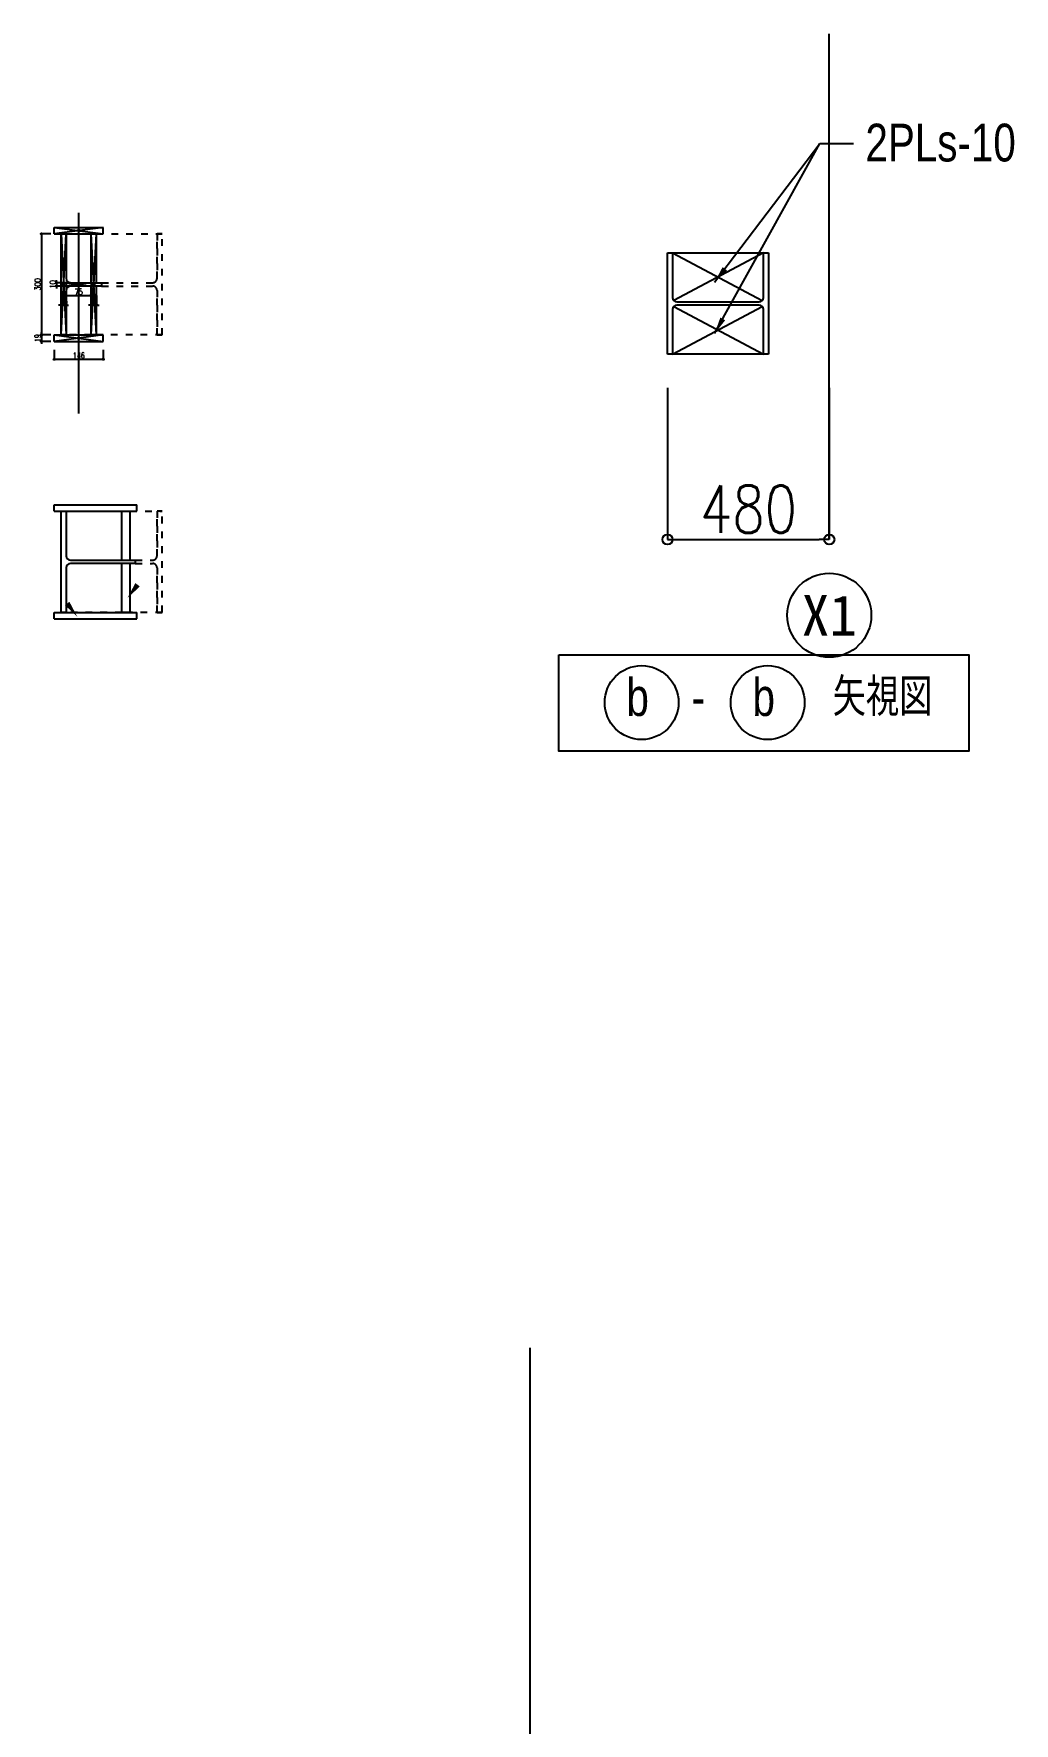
# Model space of a CAD drawing. Header units: millimetres. Extents: x -8795 to 3133, y 22665 to 35497.
# Drawn here: x -3095 to -185, y 30487 to 35497 of the extents above; entities that cross this region are included whole.
import ezdxf
from ezdxf.enums import TextEntityAlignment as Align

# ---------------------------------------------------------------- set-up
doc = ezdxf.new("R2010")
doc.units = ezdxf.units.MM
doc.header["$LTSCALE"] = 200
doc.linetypes.add('CENTER2', pattern=[2.3, 2, -0.1, 0.1, -0.1])
doc.linetypes.add('TEN2', pattern=[0.22, 0.1, -0.12])
for name, color, linetype in [('DIM', 7, 'Continuous'), ('HASIRA2', 6, 'TEN2'), ('SUNPO', 144, 'Continuous'), ('TOURI', 2, 'CENTER2')]:
    doc.layers.add(name, color=color, linetype=linetype)
doc.layers.add('SITA', color=1, linetype='Continuous', plot=False)
doc.styles.add('KANJIY', font='extslim2.shx', dxfattribs={"width": 0.8, "bigfont": 'extfont2.shx'})
doc.styles.get("Standard").update_dxf_attribs({"font": 'arial.ttf'})
doc.styles.add('YSTYLE', font='SIMPLEX', dxfattribs={"width": 0.8})
doc.styles.add('ＭＳ ゴシック', font='', dxfattribs={"bigfont": 'ＭＳ ゴシック'})
doc.styles.get('ＭＳ ゴシック').set_extended_font_data('ＭＳ ゴシック')
doc.dimstyles.get("Standard").update_dxf_attribs({"dimtxt": 0.18, "dimasz": 0.18, "dimexe": 0.18, "dimexo": 0.0625, "dimgap": 0.09, "dimtad": 0, "dimtih": 1, "dimtoh": 1, "dimdec": 4, "dimzin": 0, "dimdsep": 46, "dimtxsty": 'Standard', "dimcen": 0.09, "dimadec": 0, "dimazin": 0, "dimtfac": 1, "dimtdec": 4, "dimtofl": 0, "dimtmove": 0, "dimatfit": 3, "dimfxl": 1, "dimtolj": 1, "dimtzin": 0, "dimarcsym": 0})

# ---------------------------------------------------------------- blocks, each defined once
blk = doc.blocks.new('DOT', base_point=(67.93, 38.86))
blk.add_line((67.93, 38.86), (66.93, 38.86))
blk.add_circle((67.93, 38.86), 0.5)
blk = doc.blocks.new('*D12')
at = {"layer": 'Defpoints', "color": 0, "transparency": 16777216}
for p in [(-1214.1, 34447.3), (-734.1, 34447.3), (-734.1, 33997.3)]:
    blk.add_point(p, dxfattribs=at)
at = {"layer": 'SITA', "color": 0, "lineweight": -2, "transparency": 16777216}
for p, q in [((-1214.1, 34447.3), (-1214.1, 33997.3)), ((-734.1, 34447.3), (-734.1, 33997.3)), ((-1184.1, 33997.3), (-764.1, 33997.3))]:
    blk.add_line(p, q, dxfattribs=at)
at = {"layer": 'SITA', "color": 0, "lineweight": -2, "transparency": 16777216, "xscale": 30, "yscale": 30, "zscale": 30, "rotation": 180}
blk.add_blockref('DOT', (-1214.1, 33997.3), dxfattribs=at)
at = {"layer": 'SITA', "color": 0, "lineweight": -2, "transparency": 16777216, "xscale": 30, "yscale": 30, "zscale": 30}
blk.add_blockref('DOT', (-734.1, 33997.3), dxfattribs=at)
at = {"layer": 'SITA', "color": 0, "transparency": 16777216, "insert": (-974.1, 34087.3), "char_height": 140, "attachment_point": 5, "style": 'YSTYLE'}
blk.add_mtext('\\A1;480', dxfattribs=at)
blk = doc.blocks.new('_Dot')
at = {"color": 0, "lineweight": -2}
blk.add_line((-0.5, 0), (-1, 0), dxfattribs=at)
at = {"color": 0, "const_width": 0.5}
blk.add_lwpolyline([(-0.25, 0, 1), (0.25, 0, 1)], format="xyb", close=True, dxfattribs=at)
blk = doc.blocks.new('*D24')
at = {"layer": 'Defpoints', "color": 0, "transparency": 16777216}
for p in [(-3034.1, 34560), (-2888.6, 34560), (-2888.6, 34531.9)]:
    blk.add_point(p, dxfattribs=at)
at = {"layer": 'DIM', "color": 0, "lineweight": -2, "transparency": 16777216}
for p, q in [((-3034.1, 34560), (-3034.1, 34531.9)), ((-3030.3, 34531.9), (-2892.3, 34531.9)), ((-2888.6, 34560), (-2888.6, 34531.9))]:
    blk.add_line(p, q, dxfattribs=at)
at = {"layer": 'DIM', "color": 0, "lineweight": -2, "transparency": 16777216, "xscale": 3.75, "yscale": 3.75, "zscale": 3.75, "rotation": 180}
blk.add_blockref('DOT', (-3034.1, 34531.9), dxfattribs=at)
at = {"layer": 'DIM', "color": 0, "lineweight": -2, "transparency": 16777216, "xscale": 3.75, "yscale": 3.75, "zscale": 3.75}
blk.add_blockref('DOT', (-2888.6, 34531.9), dxfattribs=at)
at = {"layer": 'DIM', "color": 0, "transparency": 16777216, "insert": (-2961.3, 34543.2), "char_height": 17.5, "attachment_point": 5, "style": 'YSTYLE'}
blk.add_mtext('\\A1;146', dxfattribs=at)
blk = doc.blocks.new('*D25')
at = {"layer": 'Defpoints', "color": 0, "transparency": 16777216}
for p in [(-3072.2, 34585), (-3044.1, 34604), (-3044.1, 34585)]:
    blk.add_point(p, dxfattribs=at)
at = {"layer": 'DIM', "color": 0, "lineweight": -2, "transparency": 16777216}
for p, q in [((-3072.2, 34607.8), (-3072.2, 34611.5)), ((-3044.1, 34604), (-3072.2, 34604)), ((-3072.2, 34604), (-3072.2, 34585)), ((-3044.1, 34585), (-3072.2, 34585)), ((-3072.2, 34581.3), (-3072.2, 34577.5))]:
    blk.add_line(p, q, dxfattribs=at)
at = {"layer": 'DIM', "color": 0, "lineweight": -2, "transparency": 16777216, "xscale": 3.75, "yscale": 3.75, "zscale": 3.75}
for p, rotation in [((-3072.2, 34604), 270), ((-3072.2, 34585), 90)]:
    blk.add_blockref('DOT', p, dxfattribs=dict(at, rotation=rotation))
at = {"layer": 'DIM', "color": 0, "transparency": 16777216, "insert": (-3083.5, 34594.5), "char_height": 17.5, "attachment_point": 5, "rotation": 90, "style": 'YSTYLE'}
blk.add_mtext('\\A1;19', dxfattribs=at)
blk = doc.blocks.new('*D26')
at = {"layer": 'Defpoints', "color": 0, "transparency": 16777216}
for p in [(-3044.1, 34904), (-3072.2, 34604), (-3044.1, 34604)]:
    blk.add_point(p, dxfattribs=at)
at = {"layer": 'DIM', "color": 0, "lineweight": -2, "transparency": 16777216}
for p, q in [((-3044.1, 34904), (-3072.2, 34904)), ((-3072.2, 34900.3), (-3072.2, 34607.8)), ((-3044.1, 34604), (-3072.2, 34604))]:
    blk.add_line(p, q, dxfattribs=at)
at = {"layer": 'DIM', "color": 0, "lineweight": -2, "transparency": 16777216, "xscale": 3.75, "yscale": 3.75, "zscale": 3.75}
for p, rotation in [((-3072.2, 34904), 90), ((-3072.2, 34604), 270)]:
    blk.add_blockref('DOT', p, dxfattribs=dict(at, rotation=rotation))
at = {"layer": 'DIM', "color": 0, "transparency": 16777216, "insert": (-3083.5, 34754), "char_height": 17.5, "attachment_point": 5, "rotation": 90, "style": 'YSTYLE'}
blk.add_mtext('\\A1;300', dxfattribs=at)
blk = doc.blocks.new('*D27')
at = {"layer": 'Defpoints', "color": 0, "transparency": 16777216}
for p in [(-2999.1, 34749), (-2924.6, 34749), (-2924.6, 34720.9)]:
    blk.add_point(p, dxfattribs=at)
at = {"layer": 'DIM', "color": 0, "lineweight": -2, "transparency": 16777216}
for p, q in [((-2999.1, 34749), (-2999.1, 34720.9)), ((-2924.6, 34749), (-2924.6, 34720.9)), ((-2995.3, 34720.9), (-2928.3, 34720.9))]:
    blk.add_line(p, q, dxfattribs=at)
at = {"layer": 'DIM', "color": 0, "lineweight": -2, "transparency": 16777216, "xscale": 3.75, "yscale": 3.75, "zscale": 3.75, "rotation": 180}
blk.add_blockref('DOT', (-2999.1, 34720.9), dxfattribs=at)
at = {"layer": 'DIM', "color": 0, "lineweight": -2, "transparency": 16777216, "xscale": 3.75, "yscale": 3.75, "zscale": 3.75}
blk.add_blockref('DOT', (-2924.6, 34720.9), dxfattribs=at)
at = {"layer": 'DIM', "color": 0, "transparency": 16777216, "insert": (-2961.8, 34732.2), "char_height": 17.5, "attachment_point": 5, "style": 'YSTYLE'}
blk.add_mtext('\\A1;75', dxfattribs=at)
blk = doc.blocks.new('*D21')
at = {"layer": 'Defpoints', "color": 0, "transparency": 16777216}
for p in [(-3014.1, 34720.9), (-2999.1, 34720.9), (-2999.1, 34692.8)]:
    blk.add_point(p, dxfattribs=at)
at = {"layer": 'DIM', "color": 0, "lineweight": -2, "transparency": 16777216}
for p, q in [((-3017.8, 34692.8), (-3021.6, 34692.8)), ((-3014.1, 34720.9), (-3014.1, 34692.8)), ((-3014.1, 34692.8), (-2999.1, 34692.8)), ((-2999.1, 34720.9), (-2999.1, 34692.8)), ((-2995.3, 34692.8), (-2991.6, 34692.8))]:
    blk.add_line(p, q, dxfattribs=at)
at = {"layer": 'DIM', "color": 0, "lineweight": -2, "transparency": 16777216, "xscale": 3.75, "yscale": 3.75, "zscale": 3.75}
blk.add_blockref('DOT', (-3014.1, 34692.8), dxfattribs=at)
at = {"layer": 'DIM', "color": 0, "lineweight": -2, "transparency": 16777216, "xscale": 3.75, "yscale": 3.75, "zscale": 3.75, "rotation": 180}
blk.add_blockref('DOT', (-2999.1, 34692.8), dxfattribs=at)
at = {"layer": 'DIM', "color": 0, "transparency": 16777216, "insert": (-3006.6, 34704), "char_height": 17.5, "attachment_point": 5, "style": 'YSTYLE'}
blk.add_mtext('\\A1;15', dxfattribs=at)
blk = doc.blocks.new('*D22')
at = {"layer": 'Defpoints', "color": 0, "transparency": 16777216}
for p in [(-2924.6, 34720.9), (-2908.6, 34720.9), (-2908.6, 34692.8)]:
    blk.add_point(p, dxfattribs=at)
at = {"layer": 'DIM', "color": 0, "lineweight": -2, "transparency": 16777216}
for p, q in [((-2928.3, 34692.8), (-2932.1, 34692.8)), ((-2924.6, 34720.9), (-2924.6, 34692.8)), ((-2924.6, 34692.8), (-2908.6, 34692.8)), ((-2908.6, 34720.9), (-2908.6, 34692.8)), ((-2904.8, 34692.8), (-2901.1, 34692.8))]:
    blk.add_line(p, q, dxfattribs=at)
at = {"layer": 'DIM', "color": 0, "lineweight": -2, "transparency": 16777216, "xscale": 3.75, "yscale": 3.75, "zscale": 3.75}
blk.add_blockref('DOT', (-2924.6, 34692.8), dxfattribs=at)
at = {"layer": 'DIM', "color": 0, "lineweight": -2, "transparency": 16777216, "xscale": 3.75, "yscale": 3.75, "zscale": 3.75, "rotation": 180}
blk.add_blockref('DOT', (-2908.6, 34692.8), dxfattribs=at)
at = {"layer": 'DIM', "color": 0, "transparency": 16777216, "insert": (-2916.6, 34704), "char_height": 17.5, "attachment_point": 5, "style": 'YSTYLE'}
blk.add_mtext('\\A1;16', dxfattribs=at)
blk = doc.blocks.new('*D23')
at = {"layer": 'Defpoints', "color": 0, "transparency": 16777216}
for p in [(-3027.2, 34749), (-2999.1, 34759), (-2999.1, 34749)]:
    blk.add_point(p, dxfattribs=at)
at = {"layer": 'DIM', "color": 0, "lineweight": -2, "transparency": 16777216}
for p, q in [((-3027.2, 34762.8), (-3027.2, 34766.5)), ((-2999.1, 34759), (-3027.2, 34759)), ((-3027.2, 34759), (-3027.2, 34749)), ((-2999.1, 34749), (-3027.2, 34749)), ((-3027.2, 34745.3), (-3027.2, 34741.5))]:
    blk.add_line(p, q, dxfattribs=at)
at = {"layer": 'DIM', "color": 0, "lineweight": -2, "transparency": 16777216, "xscale": 3.75, "yscale": 3.75, "zscale": 3.75}
for p, rotation in [((-3027.2, 34759), 270), ((-3027.2, 34749), 90)]:
    blk.add_blockref('DOT', p, dxfattribs=dict(at, rotation=rotation))
at = {"layer": 'DIM', "color": 0, "transparency": 16777216, "insert": (-3038.5, 34754), "char_height": 17.5, "attachment_point": 5, "rotation": 90, "style": 'YSTYLE'}
blk.add_mtext('\\A1;10', dxfattribs=at)

msp = doc.modelspace()

# ---------------------------------------------------------------- linework, layer by layer
for p, q in [((-2961.3, 34370.8), (-2961.3, 34966.2)), ((-3034.1, 34923), (-2888.6, 34904)), ((-2888.6, 34923), (-3034.1, 34904)), ((-3014.1, 34904), (-2999.1, 34604)), ((-3014.1, 34604), (-2999.1, 34904)), ((-2924.6, 34904), (-2908.6, 34904)), ((-2908.6, 34604), (-2924.6, 34904)), ((-2924.6, 34604), (-2908.6, 34904)), ((-2986.1, 34759), (-2999.1, 34759)), ((-2999.1, 34759), (-2999.1, 34749)), ((-2924.6, 34759), (-2999.1, 34749)), ((-2999.1, 34759), (-2924.6, 34749)), ((-2986.1, 34749), (-2999.1, 34749)), ((-2924.6, 34759), (-2924.6, 34749)), ((-3034.1, 34604), (-2888.6, 34585)), ((-2888.6, 34604), (-3034.1, 34585)), ((-2908.6, 34604), (-2924.6, 34604)), ((-2833.6, 34081.2), (-2808.6, 34081.2)), ((-2808.6, 33781.2), (-2833.6, 33781.2))]:
    msp.add_line(p, q)
at = {"color": 0}
for p, q in [((-3034.1, 34904), (-3034.1, 34923)), ((-3034.1, 34923), (-2888.6, 34923)), ((-3034.1, 34904), (-2888.6, 34904)), ((-3014.1, 34904), (-2999.1, 34904)), ((-3014.1, 34604), (-3014.1, 34904)), ((-2999.1, 34904), (-2999.1, 34772)), ((-2924.6, 34759), (-2924.6, 34904)), ((-2908.6, 34759), (-2908.6, 34904)), ((-2888.6, 34904), (-2888.6, 34923)), ((-2999.1, 34736), (-2999.1, 34604)), ((-2986.1, 34759), (-2893.6, 34759)), ((-2893.6, 34749), (-2986.1, 34749)), ((-2924.6, 34604), (-2924.6, 34749)), ((-2908.6, 34604), (-2908.6, 34749)), ((-2893.6, 34759), (-2893.6, 34749)), ((-3034.1, 34585), (-3034.1, 34604)), ((-3034.1, 34604), (-2888.6, 34604)), ((-3034.1, 34585), (-2888.6, 34585)), ((-2999.1, 34604), (-3014.1, 34604)), ((-2888.6, 34585), (-2888.6, 34604)), ((-3034.1, 34100.2), (-2788.6, 34100.2)), ((-3034.1, 34081.2), (-3034.1, 34100.2)), ((-3034.1, 34081.2), (-2788.6, 34081.2)), ((-3014.1, 34081.2), (-2999.1, 34081.2)), ((-3014.1, 33781.2), (-3014.1, 34081.2)), ((-2999.1, 34081.2), (-2999.1, 33949.2)), ((-2833.6, 33936.2), (-2833.6, 34081.2)), ((-2808.6, 33936.2), (-2808.6, 34081.2)), ((-2788.6, 34081.2), (-2788.6, 34100.2)), ((-2986.1, 33936.2), (-2793.6, 33936.2)), ((-2793.6, 33926.2), (-2986.1, 33926.2)), ((-2833.6, 33781.2), (-2833.6, 33926.2)), ((-2808.6, 33781.2), (-2808.6, 33926.2)), ((-2793.6, 33936.2), (-2793.6, 33926.2)), ((-2999.1, 33913.2), (-2999.1, 33781.2)), ((-3034.1, 33762.2), (-3034.1, 33781.2)), ((-3034.1, 33781.2), (-2788.6, 33781.2)), ((-2999.1, 33781.2), (-3014.1, 33781.2)), ((-2788.6, 33762.2), (-2788.6, 33781.2)), ((-3034.1, 33762.2), (-2788.6, 33762.2))]:
    msp.add_line(p, q, dxfattribs=at)
for centre in [(-2961.3, 34913.5), (-3006.6, 34754), (-2961.8, 34754), (-2957.7, 34754), (-2916.6, 34753.8), (-2961.3, 34594.5)]:
    msp.add_circle(centre, 3)
for centre, start, end in [((-2986.1, 34772), 180, 270), ((-2986.1, 34736), 90, 180), ((-2986.1, 33949.2), 180, 270), ((-2986.1, 33913.2), 90, 180)]:
    msp.add_arc(centre, 13, start, end, dxfattribs=at)
at = {"layer": 'HASIRA2'}
for p, q in [((-2999.1, 34904), (-2924.6, 34904)), ((-2908.6, 34904), (-2714.1, 34904)), ((-2729.1, 34772), (-2729.1, 34904)), ((-2729.1, 34904), (-2729.1, 34772)), ((-2714.1, 34904), (-2729.1, 34904)), ((-2714.1, 34604), (-2714.1, 34904)), ((-2893.6, 34759), (-2742.1, 34759)), ((-2893.6, 34749), (-2742.1, 34749)), ((-2729.1, 34604), (-2729.1, 34736)), ((-2729.1, 34736), (-2729.1, 34604)), ((-2924.6, 34604), (-2999.1, 34604)), ((-2714.1, 34604), (-2908.6, 34604)), ((-2729.1, 34604), (-2714.1, 34604)), ((-2999.1, 34081.2), (-2833.6, 34081.2)), ((-2808.6, 34081.2), (-2714.1, 34081.2)), ((-2729.1, 34081.2), (-2729.1, 33949.2)), ((-2714.1, 34081.2), (-2729.1, 34081.2)), ((-2729.1, 33949.2), (-2729.1, 34081.2)), ((-2714.1, 33781.2), (-2714.1, 34081.2)), ((-2793.6, 33936.2), (-2742.1, 33936.2)), ((-2793.6, 33926.2), (-2742.1, 33926.2)), ((-2729.1, 33781.2), (-2729.1, 33913.2)), ((-2729.1, 33913.2), (-2729.1, 33781.2)), ((-2833.6, 33781.2), (-2999.1, 33781.2)), ((-2714.1, 33781.2), (-2808.6, 33781.2)), ((-2729.1, 33781.2), (-2714.1, 33781.2))]:
    msp.add_line(p, q, dxfattribs=at)
for centre, start, end in [((-2742.1, 34772), 270, 0), ((-2742.1, 34736), 0, 90), ((-2742.1, 33949.2), 270, 0), ((-2742.1, 33913.2), 0, 90)]:
    msp.add_arc(centre, 13, start, end, dxfattribs=at)
at = {"layer": 'SITA'}
for p, q in [((-734.1, 33997.3), (-734.1, 35497.3)), ((-1214.1, 34847.3), (-1199.1, 34847.3)), ((-1214.1, 34547.3), (-1214.1, 34847.3)), ((-1199.1, 34847.3), (-1199.1, 34715.3)), ((-1199.1, 34847.3), (-929.1, 34847.3)), ((-1199.1, 34847.3), (-932.9, 34706.1)), ((-929.1, 34847.3), (-1195.3, 34706.1)), ((-929.1, 34715.3), (-929.1, 34847.3)), ((-929.1, 34847.3), (-914.1, 34847.3)), ((-914.1, 34847.3), (-914.1, 34547.3)), ((-1199.1, 34547.3), (-932.9, 34688.5)), ((-1199.1, 34679.3), (-1199.1, 34547.3)), ((-1195.3, 34688.5), (-929.1, 34547.3)), ((-1186.1, 34702.3), (-942.1, 34702.3)), ((-942.1, 34692.3), (-1186.1, 34692.3)), ((-929.1, 34547.3), (-929.1, 34679.3)), ((-1199.1, 34547.3), (-1214.1, 34547.3)), ((-929.1, 34547.3), (-1199.1, 34547.3)), ((-914.1, 34547.3), (-929.1, 34547.3))]:
    msp.add_line(p, q, dxfattribs=at)
msp.add_lwpolyline([(-1536.5, 33655.5), (-320.4, 33655.5), (-320.4, 33369.9), (-1536.5, 33369.9)], close=True, dxfattribs=at)
for centre, radius in [((-734.1, 33772.6), 124.6), ((-1291.1, 33513.7), 109.6), ((-917, 33513.7), 109.6)]:
    msp.add_circle(centre, radius, dxfattribs=at)
for centre, start, end in [((-1186.1, 34715.3), 180, 270), ((-1186.1, 34679.3), 90, 180), ((-942.1, 34715.3), 270, 0), ((-942.1, 34679.3), 0, 90)]:
    msp.add_arc(centre, 13, start, end, dxfattribs=at)
at = {"layer": 'SUNPO'}
for points in [[(-2780.2, 33858.1), (-2817.1, 33823.3), (-2793.5, 33868.2)], [(-2989.2, 33812.7), (-2965.5, 33767.9), (-3002.4, 33802.7)]]:
    msp.add_solid(points, dxfattribs=at)
at = {"layer": 'TOURI', "ltscale": 25}
msp.add_line((-1622.2, 26599.9), (-1622.2, 31599.9), dxfattribs=at)

# ---------------------------------------------------------------- texts
at = {"layer": 'SITA', "style": 'KANJIY', "width": 0.8}
for s, p in [('2PLs-10', (-626.9, 35174.6)), ('b', (-1336.1, 33530)), ('b', (-962, 33530)), ('矢視図', (-723.8, 33530)), ('-', (-1142.6, 33530))]:
    msp.add_text(s, height=112, dxfattribs=at).set_placement(p, align=Align.MIDDLE_LEFT)
at = {"layer": 'SITA', "style": 'ＭＳ ゴシック'}
msp.add_text('X1', height=120, dxfattribs=at).set_placement((-734.1, 33772.6), align=Align.MIDDLE_CENTER)

# ---------------------------------------------------------------- dimensions: what is measured, and where the dimension line sits
at = {"layer": 'DIM'}
for base, p1, p2, picture, middle in [((-3072.2, 34604), (-3044.1, 34904), (-3044.1, 34604), '*D26', (-3083.5, 34754)), ((-3027.2, 34749), (-2999.1, 34759), (-2999.1, 34749), '*D23', (-3038.5, 34754)), ((-3072.2, 34585), (-3044.1, 34604), (-3044.1, 34585), '*D25', (-3083.5, 34594.5))]:
    dim = msp.add_linear_dim(base=base, p1=p1, p2=p2, angle=270, dimstyle='Standard', override={"dimscale": 25, "dimtxt": 0.7, "dimasz": 0.15, "dimexe": 0, "dimexo": 0, "dimgap": 0.1, "dimtad": 1, "dimtih": 0, "dimtoh": 0, "dimdec": 0, "dimtxsty": 'YSTYLE', "dimblk": 'DOT', "dimtdec": 0, "dimtix": 1, "dimtofl": 1, "dimtmove": 2, "dimtvp": 0.7}, dxfattribs=at)
    dim.commit()
    dim.dimension.update_dxf_attribs({"geometry": picture, "text_midpoint": middle})
for base, p1, p2, picture, middle in [((-2924.5776991, 34720.9045557), (-2999.0776991, 34749.0295557), (-2924.5776991, 34749.0295557), '*D27', (-2961.8276991, 34732.1545557)), ((-2999.1, 34692.8), (-3014.1, 34720.9), (-2999.1, 34720.9), '*D21', (-3006.6, 34704)), ((-2908.6, 34692.8), (-2924.6, 34720.9), (-2908.6, 34720.9), '*D22', (-2916.6, 34704)), ((-2888.5776991, 34531.9045557), (-3034.0776991, 34560.0295557), (-2888.5776991, 34560.0295557), '*D24', (-2961.3276991, 34543.1545557))]:
    dim = msp.add_linear_dim(base=base, p1=p1, p2=p2, dimstyle='Standard', override={"dimscale": 25, "dimtxt": 0.7, "dimasz": 0.15, "dimexe": 0, "dimexo": 0, "dimgap": 0.1, "dimtad": 1, "dimtih": 0, "dimtoh": 0, "dimdec": 0, "dimtxsty": 'YSTYLE', "dimblk": 'DOT', "dimtdec": 0, "dimtix": 1, "dimtofl": 1, "dimtmove": 2, "dimtvp": 0.7}, dxfattribs=at)
    dim.commit()
    dim.dimension.update_dxf_attribs({"geometry": picture, "text_midpoint": middle})
at = {"layer": 'SITA'}
dim = msp.add_linear_dim(base=(-734.1, 33997.3), p1=(-1214.1, 34447.3), p2=(-734.1, 34447.3), dimstyle='Standard', override={"dimscale": 200, "dimtxt": 0.7, "dimasz": 0.15, "dimexe": 0, "dimexo": 0, "dimgap": 0.1, "dimtad": 1, "dimtih": 0, "dimtoh": 0, "dimdec": 0, "dimtxsty": 'YSTYLE', "dimblk": 'DOT', "dimtdec": 0, "dimtix": 1, "dimtofl": 1, "dimtmove": 2, "dimtvp": 0.7}, dxfattribs=at)
dim.commit()
dim.dimension.update_dxf_attribs({"geometry": '*D12', "text_midpoint": (-974.1, 34087.3)})

# ---------------------------------------------------------------- leaders
for points in [[(-1074.5, 34760.5), (-761.9, 35171.7), (-662.1, 35171.7)], [(-1074.5, 34608), (-761.9, 35171.7), (-662.1, 35171.7)]]:
    msp.add_leader(points, dimstyle='Standard', override={"dimscale": 200, "dimtxt": 2.8, "dimasz": 0.25, "dimexe": 0, "dimexo": 0, "dimgap": 0.4, "dimtih": 0, "dimtoh": 0, "dimdec": 0, "dimlunit": 6, "dimtdec": 0, "dimtix": 1, "dimtofl": 1, "dimtmove": 2, "dimfxl": 0}, dxfattribs=at)

doc.saveas('drawing.dxf')
